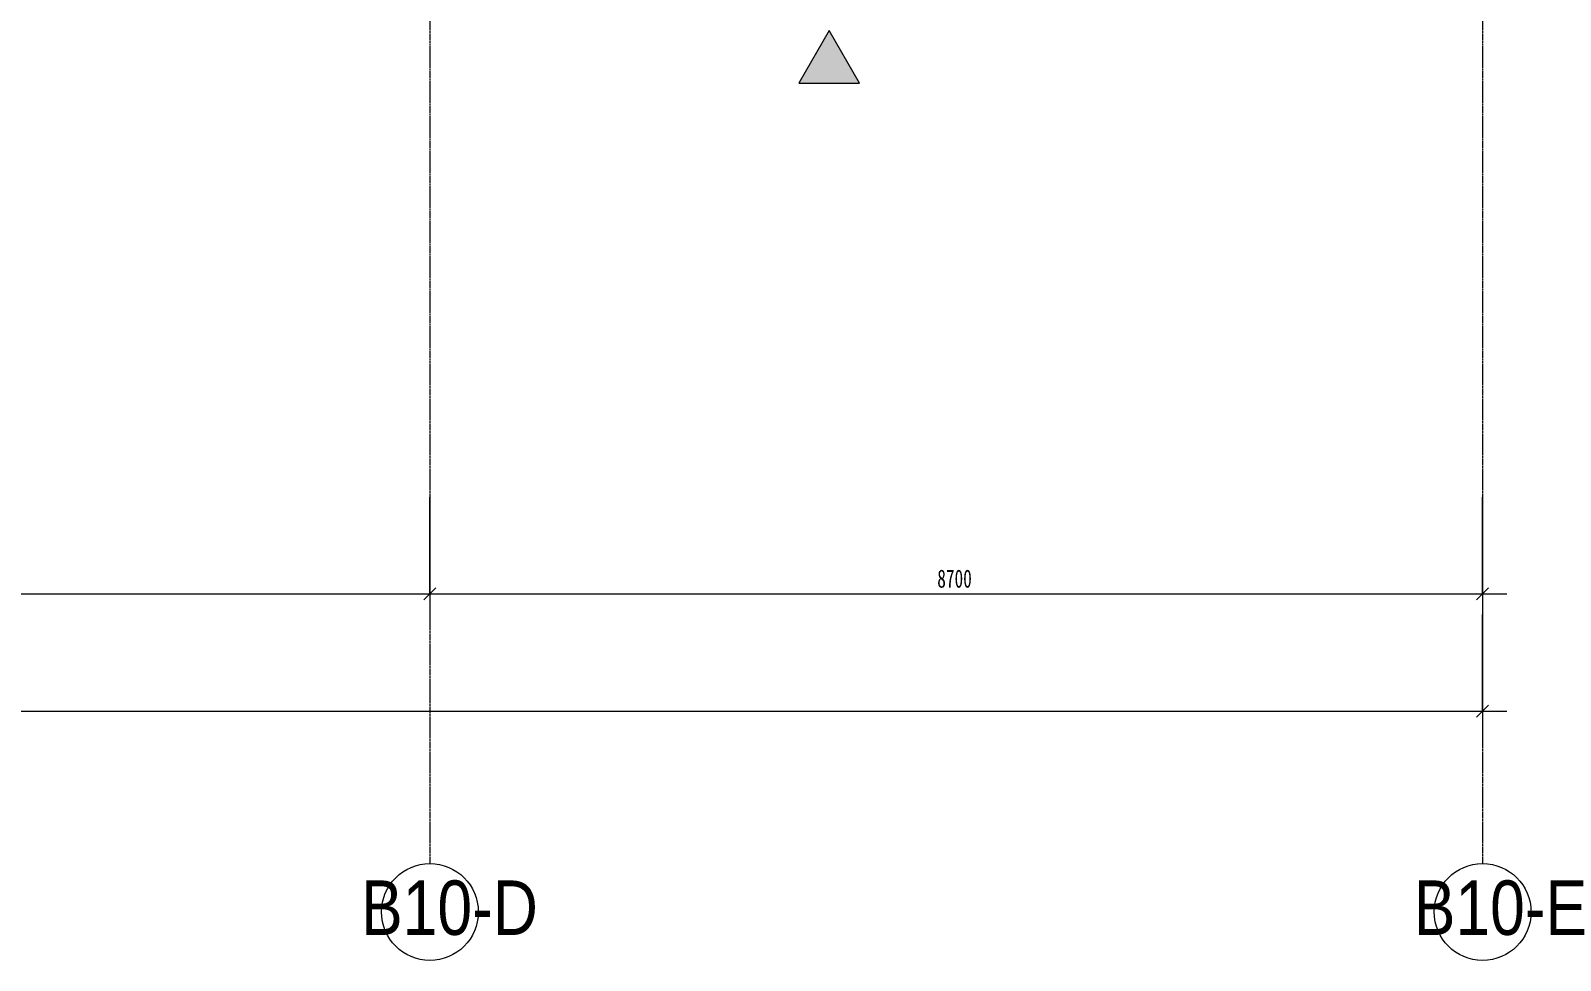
# Model space of a CAD drawing. Header units: millimetres. Extents: x 147592 to 201688, y -27981 to 8299.
# Drawn here: x 179400 to 192043, y -27981 to -20300 of the extents above; entities that cross this region are included whole.
import ezdxf

# ---------------------------------------------------------------- set-up
doc = ezdxf.new("R2010")
doc.units = ezdxf.units.MM
doc.linetypes.add('轴网线', pattern=[22.24, 12.7, -3.18, 3.18, -3.18])
for name, color, linetype, lineweight in [('A-____-____-DIMS', 7, 'Continuous', 5), ('A-____-____-DIMS-100', 7, 'Continuous', 5), ('A-DETL-GENF-OTLN', 7, 'Continuous', 5), ('A-GENM-____-OTLN', 7, 'Continuous', 5), ('S-GRID-____-IDEN', 7, 'Continuous', 5), ('S-GRID-____-OTLN', 7, 'Continuous', 5)]:
    doc.layers.add(name, color=color, linetype=linetype, lineweight=lineweight)
doc.styles.add('TJ_FangSong_Narrow', font='', dxfattribs={"height": 450})
doc.styles.add('仿宋_1', font='', dxfattribs={"width": 0.7, "height": 150})
doc.styles.get('TJ_FangSong_Narrow').set_extended_font_data('TJ_FangSong_Narrow')
doc.styles.get('仿宋_1').set_extended_font_data('FangSong')
doc.dimstyles.new('对角线_-_1_5mm_仿宋_1', dxfattribs={"dimscale": 304.8, "dimtxt": 193.128667, "dimasz": 0.328084, "dimexe": 0.82021, "dimexo": 0.0625, "dimgap": 0.065617, "dimtad": 1, "dimdec": 0, "dimdsep": 46, "dimtxsty": '仿宋_1', "dimblk1": 'OBLIQUE', "dimblk2": 'OBLIQUE', "dimsah": 1, "dimcen": 0.09, "dimdle": 0.656168, "dimazin": 0, "dimtfac": 1, "dimtdec": 4, "dimtix": 1, "dimtmove": 0, "dimatfit": 3, "dimfxl": 2.624672, "dimfxlon": 1, "dimtvp": 1, "dimtolj": 1, "dimtzin": 0, "dimarcsym": 2})

# ---------------------------------------------------------------- blocks, each defined once
blk = doc.blocks.new('标记_消防救援窗_平立面联动 - 标记_消防救援窗_平立面联动-1856936-二层给排水_消防平面图')
at = {"layer": 'A-GENM-____-OTLN', "true_color": 0xff8888}
blk.add_hatch(color=11, dxfattribs=at).paths.add_polyline_path([(-250, -933), (250, -933), (0, -500)], flags=0)
at = {"layer": 'A-DETL-GENF-OTLN', "color": 251, "true_color": 0x515151}
for p, q in [((0, -500), (-250, -933)), ((250, -933), (0, -500)), ((-250, -933), (250, -933))]:
    blk.add_line(p, q, dxfattribs=at)
blk = doc.blocks.new('DIMBLOCK18-二层给排水_消防平面图')
at = {"layer": 'A-____-____-DIMS-100', "color": 173, "true_color": 0x5151ff}
for p, q in [((174000, -24153), (174000, -25203)), ((174000, -24953), (174000, -24153)), ((182700, -24153), (182700, -25203)), ((182700, -24953), (182700, -24153)), ((174000, -24953), (174050, -24903)), ((182700, -24953), (182750, -24903)), ((174000, -24953), (173950, -25003)), ((174000, -24953), (182700, -24953)), ((182700, -24953), (182650, -25003))]:
    blk.add_line(p, q, dxfattribs=at)
at = {"layer": 'A-____-____-DIMS-100', "color": 0, "insert": (178193, -24752), "char_height": 150, "width": 377.27, "attachment_point": 1, "line_spacing_factor": 0.898273, "style": '仿宋_1'}
blk.add_mtext('8700', dxfattribs=at)
blk = doc.blocks.new('_Oblique')
at = {"color": 0, "linetype": 'ByBlock', "lineweight": -2}
blk.add_line((-0.5, -0.5), (0.5, 0.5), dxfattribs=at)
blk = doc.blocks.new('DIMBLOCK19-二层给排水_消防平面图')
at = {"layer": 'A-____-____-DIMS-100', "color": 173, "true_color": 0x5151ff}
for p, q in [((182700, -24153), (182700, -25203)), ((182700, -24953), (182700, -24153)), ((191400, -24153), (191400, -25203)), ((191400, -24953), (191400, -24153)), ((182700, -24953), (182750, -24903)), ((191400, -24953), (191450, -24903)), ((182700, -24953), (182650, -25003)), ((182700, -24953), (191600, -24953)), ((191400, -24953), (191350, -25003))]:
    blk.add_line(p, q, dxfattribs=at)
at = {"layer": 'A-____-____-DIMS-100', "color": 0, "insert": (186893, -24752), "char_height": 150, "width": 377.27, "attachment_point": 1, "line_spacing_factor": 0.898273, "style": '仿宋_1'}
blk.add_mtext('8700', dxfattribs=at)
blk = doc.blocks.new('DIMBLOCK20-二层给排水_消防平面图')
at = {"layer": 'A-____-____-DIMS-100', "color": 173, "true_color": 0x5151ff}
for p, q in [((156600, -25123), (156600, -26173)), ((156600, -25923), (156600, -25123)), ((191400, -25123), (191400, -26173)), ((191400, -25923), (191400, -25123)), ((156600, -25923), (156650, -25873)), ((191400, -25923), (191450, -25873)), ((156400, -25923), (191600, -25923)), ((156600, -25923), (156550, -25973)), ((191400, -25923), (191350, -25973))]:
    blk.add_line(p, q, dxfattribs=at)
at = {"layer": 'A-____-____-DIMS-100', "color": 0, "insert": (173804, -25721), "char_height": 150, "width": 471.59, "attachment_point": 1, "line_spacing_factor": 0.898273, "style": '仿宋_1'}
blk.add_mtext('34800', dxfattribs=at)
blk = doc.blocks.new('轴网 - R4_0-512320-二层给排水_消防平面图')
at = {"layer": 'S-GRID-____-IDEN', "color": 173, "true_color": 0x5151ff}
blk.add_circle((0, 0), 4, dxfattribs=at)
blk = doc.blocks.new('YXQH_AR_B9-20_rvt-1-二层给排水_消防平面图')
at = {"layer": 'S-GRID-____-OTLN', "color": 173, "linetype": '轴网线', "true_color": 0x5151ff}
for p, q in [((182700, 7499.5), (182700, -27181.2)), ((191400, 7499.5), (191400, -27181.2))]:
    blk.add_line(p, q, dxfattribs=at)
at = {"color": 251, "lineweight": 5, "true_color": 0x515151}
blk.add_blockref('标记_消防救援窗_平立面联动 - 标记_消防救援窗_平立面联动-1856936-二层给排水_消防平面图', (186000, -19800), dxfattribs=at)
at = {"color": 251, "lineweight": 5, "true_color": 0x515151, "xscale": 99.99999999999993, "yscale": 99.99999999999993, "zscale": 99.99999999999993, "rotation": 180}
for p in [(182700, -27581.2), (191400, -27581.2)]:
    blk.add_blockref('轴网 - R4_0-512320-二层给排水_消防平面图', p, dxfattribs=at)
at = {"layer": 'S-GRID-____-IDEN', "color": 251, "true_color": 0x515151, "char_height": 450, "width": 1370.886, "attachment_point": 1, "style": 'TJ_FangSong_Narrow'}
for s, insert in [('B10-D', (182131.7, -27320.7)), ('B10-E', (190831.7, -27320.7))]:
    blk.add_mtext(s, dxfattribs=dict(at, insert=insert))
at = {"layer": 'A-____-____-DIMS', "color": 173, "true_color": 0x5151ff}
for base, p1, p2, override, picture, middle in [((182700, -24953.2), (174000, -24153.2), (182700, -24153.2), {"dimpost": '<>', "dimfxl": 8700}, 'DIMBLOCK18-二层给排水_消防平面图', (178350, -24857.4)), ((191400, -24953.2), (182700, -24153.2), (191400, -24153.2), {"dimpost": '<>', "dimfxl": 8700}, 'DIMBLOCK19-二层给排水_消防平面图', (187050, -24857.4)), ((191400, -25922.9), (156600, -25122.9), (191400, -25122.9), {"dimpost": '<>', "dimfxl": 34800}, 'DIMBLOCK20-二层给排水_消防平面图', (174000, -25827))]:
    dim = blk.add_linear_dim(base=base, p1=p1, p2=p2, dimstyle='对角线_-_1_5mm_仿宋_1', override=override, dxfattribs=at)
    dim.commit()
    dim.dimension.update_dxf_attribs({"geometry": picture, "text_midpoint": middle})

msp = doc.modelspace()

# ---------------------------------------------------------------- block references
at = {"lineweight": 5}
msp.add_blockref('YXQH_AR_B9-20_rvt-1-二层给排水_消防平面图', (0, 0), dxfattribs=at)

doc.saveas('drawing.dxf')
